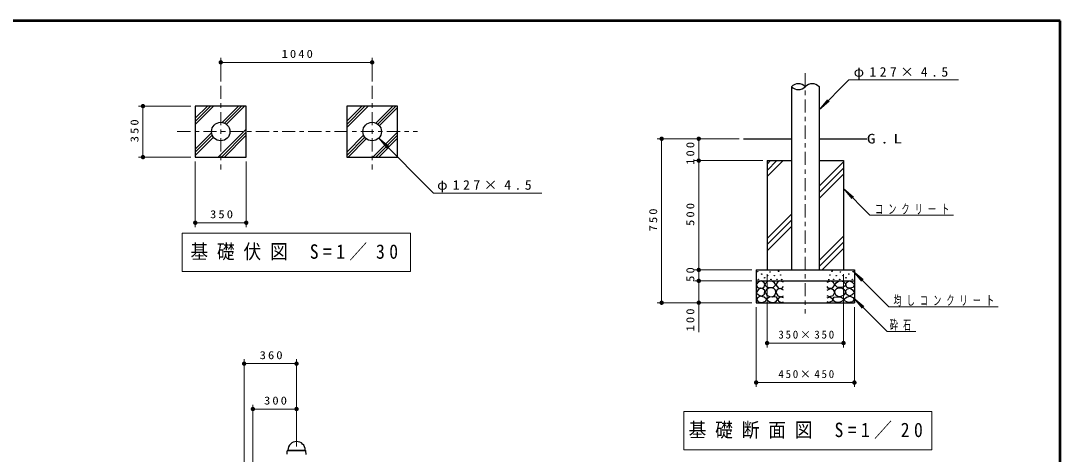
# Model space of a CAD drawing. Units: millimetres on the paper, scale 1:30, with parts at other scales. Extents: x -365 to 0, y -61 to 257.
# Drawn here: x -238 to 0, y 157.9 to 257 of the extents above; entities that cross this region are included whole.
import ezdxf

# ---------------------------------------------------------------- set-up
doc = ezdxf.new("R2010")
doc.units = ezdxf.units.MM
doc.linetypes.add('USER2', pattern=[6, 3, -1, 1, -1])
doc.layers.add('LY_1', color=7, linetype='Continuous', lineweight=13)
doc.styles.add('ＭＳ ゴシック', font='')
doc.styles.get('ＭＳ ゴシック').set_extended_font_data('MS Gothic')

# ---------------------------------------------------------------- blocks, each defined once
blk = doc.blocks.new('filled_dot')
at = {"color": 0, "linetype": 'Continuous', "lineweight": -2, "const_width": 1.25}
blk.add_lwpolyline([(-0.625, 0, 1), (0.625, 0, 1)], format="xyb", close=True, dxfattribs=at)

msp = doc.modelspace()

# ---------------------------------------------------------------- linework, layer by layer
at = {"layer": 'LY_1', "lineweight": 50}
for p, q in [((0, 257), (-365, 257)), ((0, 0), (0, 257))]:
    msp.add_line(p, q, dxfattribs=at)
at = {"layer": 'LY_1'}
for p, q in [((-192.215, 243.134), (-192.215, 248.498)), ((-157.548, 243.134), (-157.548, 248.498)), ((-192.215, 247.498), (-157.548, 247.498)), ((-48.37, 243.48), (-55.193, 236.657)), ((-48.37, 243.48), (-23.283, 243.48)), ((-55.193, 236.657), (-53.265, 238.955)), ((-55.193, 236.657), (-52.895, 238.585)), ((-199.048, 237.498), (-211.024, 237.498)), ((-210.024, 225.831), (-210.024, 237.498)), ((-198.048, 233.287), (-193.837, 237.498)), ((-198.048, 233.994), (-194.544, 237.498)), ((-198.048, 234.701), (-195.251, 237.498)), ((-191.918, 233.76), (-188.18, 237.498)), ((-191.367, 233.604), (-187.473, 237.498)), ((-190.923, 233.341), (-186.766, 237.498)), ((-163.382, 232.598), (-158.482, 237.498)), ((-163.382, 233.305), (-159.189, 237.498)), ((-163.382, 234.012), (-159.896, 237.498)), ((-156.713, 233.61), (-152.825, 237.498)), ((-156.267, 233.349), (-152.118, 237.498)), ((-155.907, 233.001), (-151.715, 237.194)), ((-198.048, 227.63), (-194.311, 231.368)), ((-192.776, 225.831), (-186.382, 232.226)), ((-192.069, 225.831), (-186.382, 231.518)), ((-157.421, 225.831), (-151.715, 231.537)), ((-198.048, 226.923), (-194.154, 230.817)), ((-198.048, 226.216), (-193.892, 230.373)), ((-191.362, 225.831), (-186.382, 230.811)), ((-163.382, 226.941), (-159.493, 230.83)), ((-163.382, 226.234), (-159.233, 230.383)), ((-163.077, 225.831), (-158.885, 230.024)), ((-156.713, 225.831), (-151.715, 230.83)), ((-156.052, 230.168), (-154.123, 227.87)), ((-156.052, 230.168), (-153.753, 228.24)), ((-143.501, 217.617), (-156.052, 230.168)), ((-156.006, 225.831), (-151.715, 230.123)), ((-73.504, 230.029), (-92.258, 230.029)), ((-91.258, 192.529), (-91.258, 230.029)), ((-82.761, 225.029), (-82.761, 230.029)), ((-199.048, 225.831), (-211.024, 225.831)), ((-198.048, 224.831), (-198.048, 209.814)), ((-186.382, 224.831), (-186.382, 209.814)), ((-68.118, 225.029), (-83.761, 225.029)), ((-82.761, 200.029), (-82.761, 225.029)), ((-67.118, 221.382), (-63.471, 225.029)), ((-67.118, 222.796), (-64.885, 225.029)), ((-67.118, 224.21), (-66.299, 225.029)), ((-55.193, 219.164), (-49.618, 224.739)), ((-55.193, 217.75), (-49.618, 223.325)), ((-55.193, 216.336), (-49.618, 221.911)), ((-143.501, 217.617), (-118.666, 217.617)), ((-49.618, 218.63), (-47.69, 216.331)), ((-49.618, 218.63), (-47.32, 216.701)), ((-43.564, 212.576), (-49.618, 218.63)), ((-67.118, 207.239), (-61.543, 212.814)), ((-43.564, 212.576), (-24.397, 212.576)), ((-186.382, 210.814), (-198.048, 210.814)), ((-67.118, 205.825), (-61.543, 211.4)), ((-67.118, 204.411), (-61.543, 209.986)), ((-201.032, 208.435), (-201.032, 199.635)), ((-148.732, 208.435), (-201.032, 208.435)), ((-148.732, 199.635), (-148.732, 208.435)), ((-55.193, 202.194), (-49.618, 207.769)), ((-55.193, 200.78), (-49.618, 206.355)), ((-54.53, 200.029), (-49.618, 204.94)), ((-70.618, 200.029), (-83.761, 200.029)), ((-82.761, 197.529), (-82.761, 200.029)), ((-201.032, 199.635), (-148.732, 199.635)), ((-67.118, 199.029), (-67.118, 182.296)), ((-49.618, 199.029), (-49.618, 182.296)), ((-47.404, 199.745), (-45.476, 197.447)), ((-47.404, 199.745), (-45.106, 197.817)), ((-39.235, 191.576), (-47.404, 199.745)), ((-70.618, 197.529), (-83.761, 197.529)), ((-82.761, 185.823), (-82.761, 197.529)), ((-47.277, 193.579), (-45.349, 191.281)), ((-47.277, 193.579), (-44.979, 191.651)), ((-39.66, 185.962), (-47.277, 193.579)), ((-70.618, 192.529), (-92.258, 192.529)), ((-69.618, 191.529), (-69.618, 173.273)), ((-47.118, 191.529), (-47.118, 173.273)), ((-39.235, 191.576), (-14.172, 191.576)), ((-39.66, 185.962), (-33.022, 185.962)), ((-49.618, 183.296), (-67.118, 183.296)), ((-186.858, 152.951), (-186.858, 179.588)), ((-186.858, 178.588), (-174.858, 178.588)), ((-174.858, 159.618), (-174.858, 179.588)), ((-47.118, 174.273), (-69.618, 174.273)), ((-184.858, 152.951), (-184.858, 169.207)), ((-174.858, 159.618), (-174.858, 169.207)), ((-184.858, 168.207), (-174.858, 168.207)), ((-86.167, 167.646), (-86.167, 158.846)), ((-29.367, 167.646), (-86.167, 167.646)), ((-29.367, 158.846), (-29.367, 167.646)), ((-176.963, 158.632), (-172.754, 158.632)), ((-176.829, 158.784), (-172.888, 158.784)), ((-86.167, 158.846), (-29.367, 158.846))]:
    msp.add_line(p, q, dxfattribs=at)
at = {"layer": 'LY_1', "linetype": 'USER2'}
for p, q in [((-58.368, 245.029), (-58.368, 190.029)), ((-192.215, 242.134), (-192.215, 222.97)), ((-157.548, 242.134), (-157.548, 222.97)), ((-202.16, 231.665), (-147.142, 231.665))]:
    msp.add_line(p, q, dxfattribs=at)
at = {"layer": 'LY_1', "lineweight": 25}
for p, q in [((-61.543, 241.944), (-61.543, 200.029)), ((-55.193, 241.944), (-55.193, 200.029)), ((-72.504, 230.029), (-61.543, 230.029)), ((-55.193, 230.029), (-44.277, 230.029)), ((-67.118, 225.029), (-61.543, 225.029)), ((-67.118, 225.029), (-67.118, 200.029)), ((-55.193, 225.029), (-49.618, 225.029)), ((-49.618, 225.029), (-49.618, 200.029)), ((-69.618, 200.029), (-69.618, 192.529)), ((-69.618, 200.029), (-47.118, 200.029)), ((-47.118, 200.029), (-47.118, 192.529)), ((-69.618, 197.529), (-47.118, 197.529)), ((-69.618, 192.529), (-47.118, 192.529)), ((-177.025, 157.901), (-177.011, 158.579)), ((-176.972, 158.67), (-176.887, 158.756)), ((-172.744, 158.67), (-172.829, 158.756)), ((-172.692, 157.901), (-172.705, 158.579))]:
    msp.add_line(p, q, dxfattribs=at)
for points in [[(-198.048, 225.831), (-186.382, 225.831), (-186.382, 237.498), (-198.048, 237.498)], [(-163.382, 225.831), (-151.715, 225.831), (-151.715, 237.498), (-163.382, 237.498)], [(-68.496, 197.499), (-69.129, 197.198), (-69.605, 196.723), (-69.304, 196.025), (-68.575, 195.883), (-67.878, 196.041), (-67.624, 196.627), (-67.814, 197.134)], [(-68.622, 195.851), (-69.161, 195.503), (-69.605, 194.821), (-69.098, 194.362), (-68.432, 194.045), (-67.735, 194.489), (-67.656, 195.328), (-68.064, 195.691)], [(-66.524, 197.503), (-67.051, 197.368), (-67.633, 196.733), (-67.403, 196.314), (-66.946, 196.077), (-66.43, 196.003), (-65.686, 196.071), (-65.119, 196.611), (-65.403, 197.111), (-65.936, 197.422)], [(-67.16, 194.287), (-66.538, 193.942), (-65.862, 193.895), (-65.349, 194.256), (-65.105, 194.854), (-65.217, 195.392), (-65.565, 195.8), (-66.031, 195.965), (-66.565, 195.909), (-67.255, 195.54), (-67.551, 194.963)], [(-49.576, 194.287), (-50.198, 193.942), (-50.874, 193.895), (-51.387, 194.256), (-51.631, 194.854), (-51.519, 195.392), (-51.171, 195.8), (-50.705, 195.965), (-50.171, 195.909), (-49.481, 195.54), (-49.185, 194.963)], [(-50.212, 197.503), (-49.685, 197.368), (-49.103, 196.733), (-49.333, 196.314), (-49.79, 196.077), (-50.306, 196.003), (-51.05, 196.071), (-51.617, 196.611), (-51.333, 197.111), (-50.8, 197.422)], [(-48.24, 197.499), (-47.607, 197.198), (-47.131, 196.723), (-47.432, 196.025), (-48.161, 195.883), (-48.858, 196.041), (-49.112, 196.627), (-48.922, 197.134)], [(-48.114, 195.851), (-47.575, 195.503), (-47.131, 194.821), (-47.638, 194.362), (-48.304, 194.045), (-49.001, 194.489), (-49.08, 195.328), (-48.672, 195.691)], [(-68.663, 194.055), (-69.232, 193.735), (-69.57, 193.313), (-69.166, 192.747), (-68.224, 192.544), (-67.508, 192.863), (-67.235, 193.368), (-67.774, 193.823)], [(-65.808, 193.847), (-66.592, 193.807), (-67.254, 193.334), (-66.822, 192.874), (-66.132, 192.563), (-65.567, 192.555), (-65.024, 192.78), (-64.686, 193.307), (-64.943, 193.793)], [(-50.928, 193.847), (-50.144, 193.807), (-49.482, 193.334), (-49.914, 192.874), (-50.604, 192.563), (-51.169, 192.555), (-51.712, 192.78), (-52.05, 193.307), (-51.793, 193.793)], [(-48.073, 194.055), (-47.504, 193.735), (-47.166, 193.313), (-47.57, 192.747), (-48.512, 192.544), (-49.228, 192.863), (-49.501, 193.368), (-48.962, 193.823)]]:
    msp.add_lwpolyline(points, close=True, dxfattribs=at)
for points in [[(-63.368, 197.194), (-64.224, 197.51), (-64.762, 197.241), (-65.079, 196.639), (-64.493, 195.879), (-63.717, 195.815), (-63.368, 196.211)], [(-63.384, 195.388), (-64.144, 195.784), (-64.778, 195.53), (-65.079, 194.881), (-64.635, 194.104), (-63.875, 193.867), (-63.384, 194.073)], [(-53.368, 197.194), (-52.513, 197.51), (-51.974, 197.241), (-51.657, 196.639), (-52.243, 195.879), (-53.019, 195.815), (-53.368, 196.211)], [(-53.352, 195.388), (-52.592, 195.784), (-51.958, 195.53), (-51.657, 194.881), (-52.101, 194.104), (-52.861, 193.867), (-53.352, 194.073)], [(-63.368, 193.661), (-64.033, 193.867), (-64.683, 193.312), (-64.509, 192.916), (-63.78, 192.552), (-63.368, 192.71)], [(-53.368, 193.661), (-52.703, 193.867), (-52.053, 193.312), (-52.227, 192.916), (-52.956, 192.552), (-53.368, 192.71)]]:
    msp.add_lwpolyline(points, dxfattribs=at)
for centre, radius in [((-192.215, 231.665), 2.117), ((-157.548, 231.665), 2.117), ((-69.288, 199.638), 0.05), ((-69.129, 197.895), 0.05), ((-68.337, 199.067), 0.05), ((-67.688, 198.228), 0.05), ((-66.991, 198.703), 0.05), ((-66.42, 199.527), 0.05), ((-66.246, 197.847), 0.05), ((-65.443, 198.706), 0.05), ((-64.862, 197.855), 0.05), ((-64.497, 199.733), 0.05), ((-63.997, 198.882), 0.05), ((-63.754, 197.828), 0.05), ((-52.982, 197.828), 0.05), ((-52.739, 198.882), 0.05), ((-52.239, 199.733), 0.05), ((-51.874, 197.855), 0.05), ((-51.293, 198.706), 0.05), ((-50.49, 197.847), 0.05), ((-50.316, 199.527), 0.05), ((-49.745, 198.703), 0.05), ((-49.048, 198.228), 0.05), ((-48.399, 199.067), 0.05), ((-47.607, 197.895), 0.05), ((-47.448, 199.638), 0.05)]:
    msp.add_circle(centre, radius, dxfattribs=at)
for centre, radius, start, end in [((-59.956, 240.347), 2.245, 45, 135), ((-59.956, 243.522), 2.245, 225, 315), ((-56.781, 240.347), 2.245, 45, 135), ((-174.858, 158.784), 2, 1.14005, 178.85842), ((-177.008, 157.901), 0.0167, 178.87801, 270), ((-176.878, 158.576), 0.133, 135, 178.99605), ((-176.958, 158.826), 0.1, 315, 358.85842), ((-172.759, 158.826), 0.1, 181.14005, 225), ((-172.839, 158.576), 0.133, 1.00395, 45), ((-172.708, 157.901), 0.0167, 270, 1.12199)]:
    msp.add_arc(centre, radius, start, end, dxfattribs=at)

# ---------------------------------------------------------------- block references
at = {"layer": 'LY_1', "xscale": 0.4, "yscale": 0.4}
for p in [(-192.215, 247.498), (-198.048, 210.814), (-67.118, 183.296), (-186.858, 178.588), (-69.618, 174.273), (-184.858, 168.207)]:
    msp.add_blockref('filled_dot', p, dxfattribs=at)
for p, rotation in [((-157.548, 247.498), 180), ((-210.024, 237.498), 270), ((-91.258, 230.029), 270), ((-82.761, 230.029), 270), ((-210.024, 225.831), 90), ((-82.761, 225.029), 90), ((-82.761, 225.029), 270), ((-186.382, 210.814), 180), ((-82.761, 200.029), 90), ((-82.761, 200.029), 270), ((-82.761, 197.529), 90), ((-82.761, 197.529), 270), ((-91.258, 192.529), 90), ((-82.761, 192.529), 90), ((-49.618, 183.296), 180), ((-174.858, 178.588), 180), ((-47.118, 174.273), 180), ((-174.858, 168.207), 180)]:
    msp.add_blockref('filled_dot', p, dxfattribs=dict(at, rotation=rotation))

# ---------------------------------------------------------------- texts
at = {"layer": 'LY_1', "style": 'ＭＳ ゴシック'}
for s, insert, char_height, attachment_point in [('\\T1.33;\\W1.15;1040', (-174.461, 248.498), 1.833, 8), ('\\T1.5;\\W1.05;φ127×4.5', (-47.283, 243.63), 2.199, 7), ('\\T1.5;\\W1.35;G.L', (-44.277, 230.029), 2.199, 4), ('\\T1.5;\\W1.05;φ127×4.5', (-142.666, 217.767), 2.199, 7), ('\\T1.64;\\W0.6;コンクリート', (-42.397, 212.726), 2.199, 7), ('\\T1.33;\\W1.15;350', (-191.8, 211.814), 1.833, 8), ('\\T1.5;\\W0.9;基礎伏図\\~S=1／30', (-174.882, 204.035), 3.299, 5), ('\\T1.64;\\W0.6;均しコンクリート', (-38.172, 191.726), 2.199, 7), ('\\T1.64;\\W0.6;砕石', (-39.022, 186.112), 2.199, 7), ('\\T1.32;350×350', (-57.943, 184.296), 1.833, 8), ('\\T1.33;\\W1.15;360', (-180.443, 179.588), 1.833, 8), ('\\T1.32;450×450', (-57.943, 175.273), 1.833, 8), ('\\T1.33;\\W1.15;300', (-179.442, 169.207), 1.833, 8), ('\\T1.5;\\W0.9;基礎断面図\\~S=1／20', (-57.767, 163.246), 3.299, 5)]:
    msp.add_mtext(s, dxfattribs=dict(at, insert=insert, char_height=char_height, attachment_point=attachment_point))
at = {"layer": 'LY_1', "char_height": 1.833, "attachment_point": 8, "rotation": 90, "style": 'ＭＳ ゴシック'}
for s, insert in [('\\T1.33;\\W1.15;350', (-211.024, 232.08)), ('\\T1.33;\\W1.15;100', (-83.761, 226.912)), ('\\T1.33;\\W1.15;500', (-83.761, 212.945)), ('\\T1.33;\\W1.15;750', (-92.258, 211.694)), ('\\T1.34;\\W1.15;50', (-83.761, 199.206)), ('\\T1.33;\\W1.15;100', (-83.761, 188.823))]:
    msp.add_mtext(s, dxfattribs=dict(at, insert=insert))

doc.saveas('drawing.dxf')
